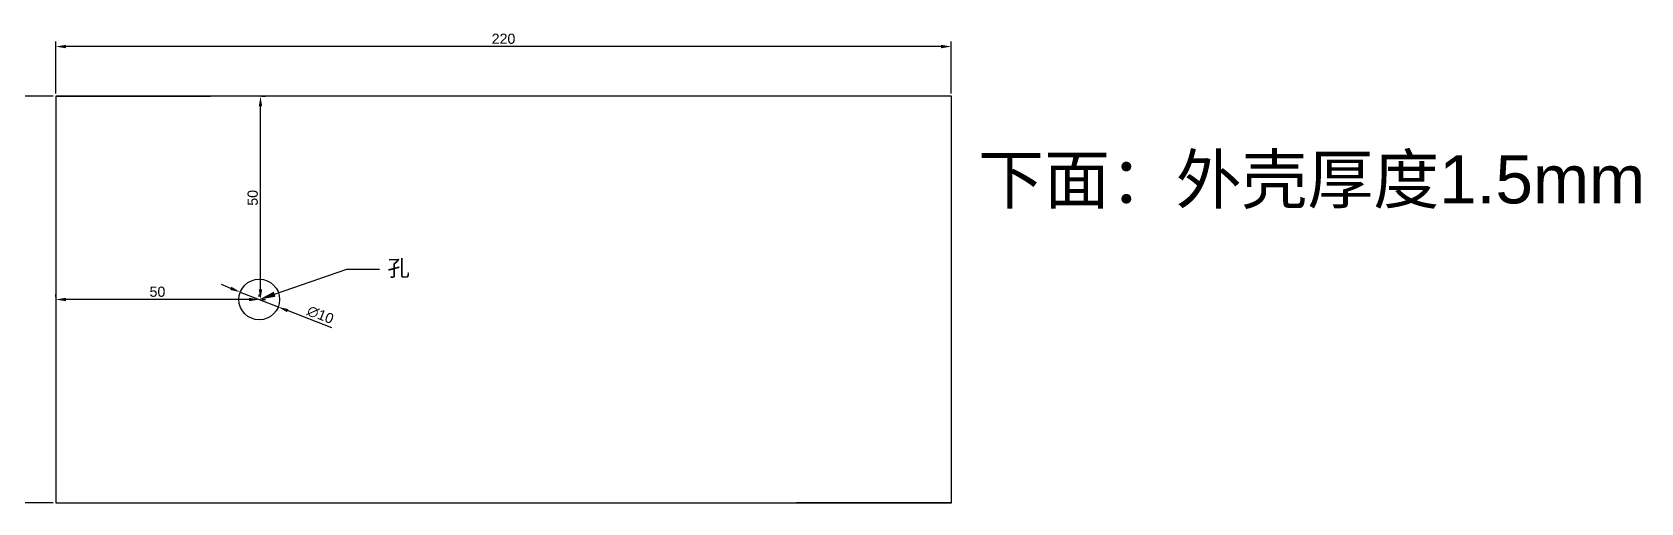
# Model space of a CAD drawing. Header units: millimetres. Extents: x 1762 to 3359, y 1569 to 2272.
# Drawn here: x 2073.6 to 2468.7, y 1569.3 to 1685 of the extents above; entities that cross this region are included whole.
import ezdxf
from ezdxf import colors
from ezdxf.entities.mleader import LeaderData, LeaderLine
from ezdxf.math import Vec2, Vec3

# ---------------------------------------------------------------- set-up
doc = ezdxf.new("R2010")
doc.units = ezdxf.units.MM
doc.linetypes.add('JIS_02_1.2', pattern=[2.5, 1.25, -1.25])
doc.layers.add('虚线', color=7, linetype='JIS_02_1.2')
doc.styles.get("Standard").update_dxf_attribs({"font": 'arial.ttf'})
doc.dimstyles.new('ISO-25', dxfattribs={"dimtxt": 2.5, "dimasz": 2.5, "dimexe": 1.25, "dimexo": 0.625, "dimtad": 1, "dimtxsty": 'Standard', "dimcen": 2.5, "dimadec": 0, "dimazin": 0, "dimtfac": 1, "dimtmove": 0, "dimatfit": 3, "dimfxl": 1, "dimarcsym": 0})

# ---------------------------------------------------------------- blocks, each defined once
blk = doc.blocks.new('*D25')
at = {"color": 0, "lineweight": -2, "transparency": 16777216}
for p, q in [((2079.34, 1669.91), (2079.34, 1682.74)), ((2296.84, 1681.49), (2081.84, 1681.49)), ((2299.34, 1669.91), (2299.34, 1682.74))]:
    blk.add_line(p, q, dxfattribs=at)
at = {"color": 0, "transparency": 16777216}
for points in [[(2081.84, 1681.9), (2081.84, 1681.07), (2079.34, 1681.49)], [(2296.84, 1681.9), (2296.84, 1681.07), (2299.34, 1681.49)]]:
    blk.add_solid(points, dxfattribs=at)
at = {"layer": 'Defpoints', "color": 0, "transparency": 16777216}
for p in [(2079.34, 1681.49), (2079.34, 1669.29), (2299.34, 1669.29)]:
    blk.add_point(p, dxfattribs=at)
at = {"color": 0, "transparency": 16777216, "insert": (2189.34, 1683.39), "char_height": 2.5, "attachment_point": 5}
blk.add_mtext('220', dxfattribs=at)
blk = doc.blocks.new('*D26')
at = {"color": 0, "lineweight": -2, "transparency": 16777216}
for p, q in [((2078.72, 1669.29), (2063.38, 1669.29)), ((2064.63, 1666.79), (2064.63, 1571.79)), ((2078.72, 1569.29), (2063.38, 1569.29))]:
    blk.add_line(p, q, dxfattribs=at)
at = {"color": 0, "transparency": 16777216}
for points in [[(2064.21, 1666.79), (2065.04, 1666.79), (2064.63, 1669.29)], [(2064.21, 1571.79), (2065.04, 1571.79), (2064.63, 1569.29)]]:
    blk.add_solid(points, dxfattribs=at)
at = {"layer": 'Defpoints', "color": 0, "transparency": 16777216}
for p in [(2079.34, 1669.29), (2064.63, 1569.29), (2079.34, 1569.29)]:
    blk.add_point(p, dxfattribs=at)
at = {"color": 0, "transparency": 16777216, "insert": (2062.72, 1619.29), "char_height": 2.5, "attachment_point": 5, "rotation": 90}
blk.add_mtext('100', dxfattribs=at)
blk = doc.blocks.new('*D27')
at = {"color": 0, "lineweight": -2, "transparency": 16777216}
for p, q in [((2079.34, 1619.91), (2079.34, 1620.54)), ((2129.34, 1619.91), (2129.34, 1620.54)), ((2126.84, 1619.29), (2081.84, 1619.29))]:
    blk.add_line(p, q, dxfattribs=at)
at = {"color": 0, "transparency": 16777216}
for points in [[(2081.84, 1619.7), (2081.84, 1618.87), (2079.34, 1619.29)], [(2126.84, 1619.7), (2126.84, 1618.87), (2129.34, 1619.29)]]:
    blk.add_solid(points, dxfattribs=at)
at = {"layer": 'Defpoints', "color": 0, "transparency": 16777216}
for p in [(2079.34, 1619.29), (2079.34, 1619.29), (2129.34, 1619.29)]:
    blk.add_point(p, dxfattribs=at)
at = {"color": 0, "transparency": 16777216, "insert": (2104.34, 1621.19), "char_height": 2.5, "attachment_point": 5}
blk.add_mtext('50', dxfattribs=at)
blk = doc.blocks.new('*D24')
at = {"color": 0, "lineweight": -2, "transparency": 16777216}
for p, q in [((2129.97, 1669.29), (2130.89, 1669.29)), ((2129.64, 1621.79), (2129.64, 1666.79)), ((2129.97, 1619.29), (2130.89, 1619.29))]:
    blk.add_line(p, q, dxfattribs=at)
at = {"color": 0, "transparency": 16777216}
for points in [[(2129.22, 1666.79), (2130.06, 1666.79), (2129.64, 1669.29)], [(2129.22, 1621.79), (2130.06, 1621.79), (2129.64, 1619.29)]]:
    blk.add_solid(points, dxfattribs=at)
at = {"layer": 'Defpoints', "color": 0, "transparency": 16777216}
for p in [(2129.34, 1669.29), (2129.64, 1669.29), (2129.34, 1619.29)]:
    blk.add_point(p, dxfattribs=at)
at = {"color": 0, "transparency": 16777216, "insert": (2127.74, 1644.29), "char_height": 2.5, "attachment_point": 5, "rotation": 90}
blk.add_mtext('50', dxfattribs=at)
blk = doc.blocks.new('*D28')
at = {"color": 0, "lineweight": -2, "transparency": 16777216}
for p, q in [((2122.36, 1622.03), (2120.04, 1622.94)), ((2124.69, 1621.12), (2134, 1617.46)), ((2147.14, 1612.29), (2136.32, 1616.55))]:
    blk.add_line(p, q, dxfattribs=at)
at = {"color": 0, "transparency": 16777216}
for points in [[(2122.51, 1622.42), (2122.21, 1621.64), (2124.69, 1621.12)], [(2136.48, 1616.93), (2136.17, 1616.16), (2134, 1617.46)]]:
    blk.add_solid(points, dxfattribs=at)
at = {"layer": 'Defpoints', "color": 0, "transparency": 16777216}
for p in [(2124.69, 1621.12), (2134, 1617.46)]:
    blk.add_point(p, dxfattribs=at)
at = {"color": 0, "transparency": 16777216, "insert": (2144.36, 1615.51), "char_height": 2.5, "attachment_point": 5, "rotation": 338.5543}
blk.add_mtext('∅10', dxfattribs=at)

msp = doc.modelspace()

# ---------------------------------------------------------------- linework, layer by layer
for p, q in [((2079.343, 1669.287), (2117.343, 1669.287)), ((2299.343, 1669.287), (2261.343, 1669.287)), ((2079.343, 1569.287), (2117.343, 1569.287)), ((2299.343, 1569.287), (2261.343, 1569.287))]:
    msp.add_line(p, q)
msp.add_lwpolyline([(2079.343, 1569.287), (2299.343, 1569.287), (2299.343, 1669.287), (2079.343, 1669.287)], close=True)
msp.add_circle((2129.343, 1619.287), 5)

# ---------------------------------------------------------------- texts
at = {"layer": '虚线', "insert": (2305.935, 1654.769), "char_height": 11.85981, "attachment_point": 1}
msp.add_mtext_dynamic_manual_height_columns('{\\fSimSun|b0|i0|c134|p2;下面：外壳厚度}1.5mm', width=498.78476, gutter_width=59.299, heights=[0], dxfattribs=at)

# ---------------------------------------------------------------- dimensions: what is measured, and where the dimension line sits
for base, p1, p2, picture, middle in [((2079.343, 1681.486), (2299.343, 1669.287), (2079.343, 1669.287), '*D25', (2189.343, 1683.388)), ((2079.343, 1619.287), (2129.343, 1619.287), (2079.343, 1619.287), '*D27', (2104.343, 1621.19))]:
    dim = msp.add_linear_dim(base=base, p1=p1, p2=p2, dimstyle='ISO-25')
    dim.commit()
    dim.dimension.update_dxf_attribs({"geometry": picture, "text_midpoint": middle})
for base, p1, p2, picture, middle in [((2064.627, 1569.287), (2079.343, 1669.287), (2079.343, 1569.287), '*D26', (2062.725, 1619.287)), ((2129.64, 1669.287), (2129.343, 1619.287), (2129.343, 1669.287), '*D24', (2127.738, 1644.287))]:
    dim = msp.add_linear_dim(base=base, p1=p1, p2=p2, angle=90, dimstyle='ISO-25')
    dim.commit()
    dim.dimension.update_dxf_attribs({"geometry": picture, "text_midpoint": middle})
dim = msp.add_diameter_dim_2p(p1=(2124.689, 1621.116), p2=(2133.997, 1617.459), dimstyle='ISO-25')
dim.commit()
dim.dimension.update_dxf_attribs({"geometry": '*D28', "text_midpoint": (2143.637, 1613.673), "dimtype": 163})

# ---------------------------------------------------------------- leaders
ml = msp.add_multileader_mtext('Standard')
ml.set_content('{\\fSimSun|b0|i0|c134|p2;孔}', color=256)
ml.set_leader_properties()
ml.build(insert=Vec2(0, 0))
ctx = ml.context
ctx.base_point, ctx.plane_origin = Vec3(2158.867, 1626.761), Vec3(2129.343, 1619.287)
notes = []
notes.append((ctx, [(0, (1, 1, 0), (2150.867, 1626.761), (1, 0), 8, [(0, [(2129.343, 1619.287)], 0, [])])]))
ctx.mtext.insert, ctx.mtext.flow_direction = Vec3(2160.867, 1629.029), 5
for ctx, leaders in notes:
    for number, flags, end, landing, length, lines in leaders:
        leader = LeaderData()
        leader.index, (leader.has_last_leader_line, leader.has_dogleg_vector, leader.attachment_direction) = number, flags
        leader.last_leader_point, leader.dogleg_vector, leader.dogleg_length = Vec3(end), Vec3(landing), length
        for number, points, colour, breaks in lines:
            line = LeaderLine()
            line.index, line.vertices, line.color, line.breaks = number, Vec3.list(points), colors.encode_raw_color(colour), breaks
            leader.lines.append(line)
        ctx.leaders.append(leader)

doc.saveas('drawing.dxf')
